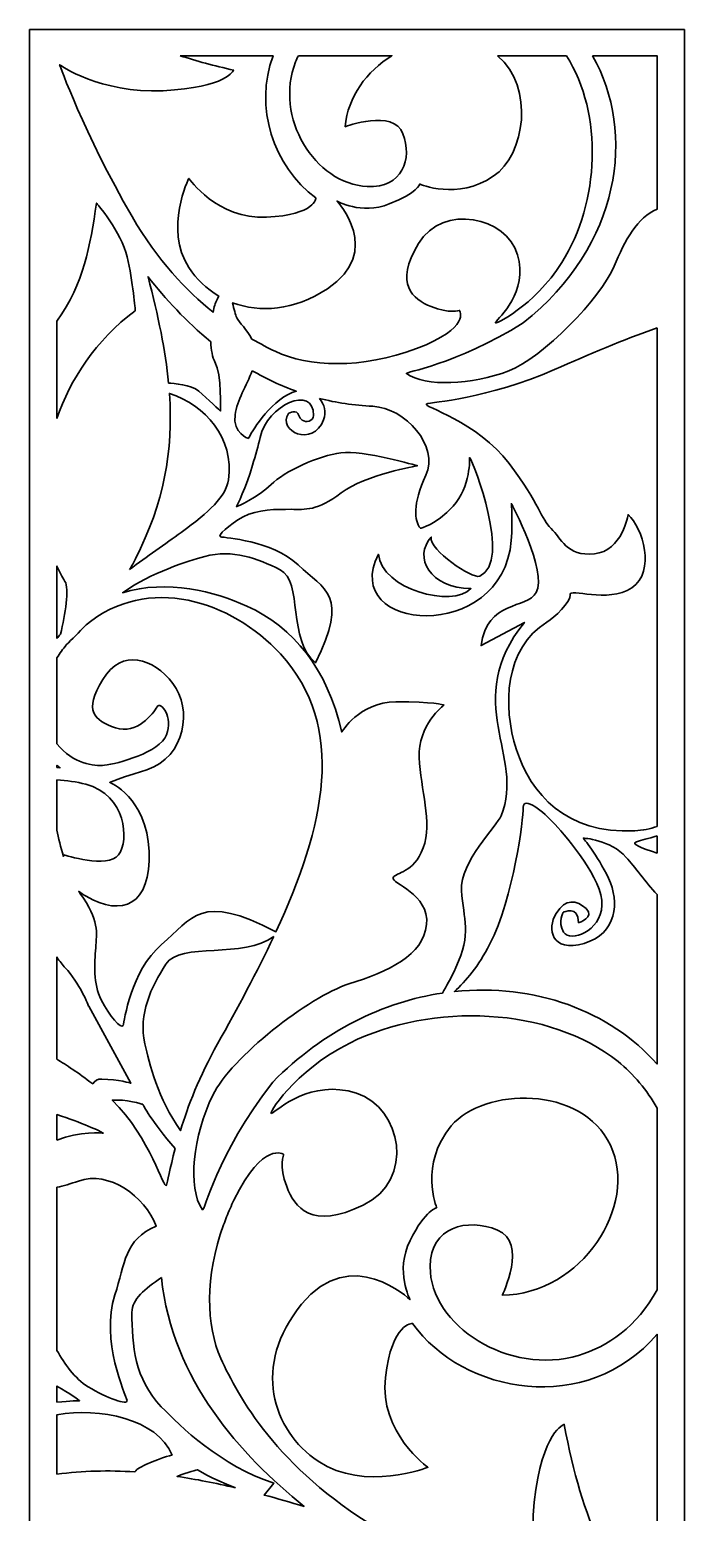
# Model space of a CAD drawing. Header units: centimetres. Extents: x 19.7 to 23.2, y -9 to 3.5.
# Drawn here: x 19.65 to 23.21, y -4.6 to 3.46 of the extents above; entities that cross this region are included whole.
import ezdxf

# ---------------------------------------------------------------- set-up
doc = ezdxf.new("R2010")
doc.units = ezdxf.units.CM
doc.header["$MEASUREMENT"] = 0
doc.layers.add('layer 1', color=7, linetype='Continuous')

msp = doc.modelspace()

# ---------------------------------------------------------------- linework, layer by layer
at = {"layer": 'layer 1', "color": 250, "lineweight": 30}
for points, knots in [([(19.65169, 3.4555), (19.65169, 3.4555), (23.21046, 3.4555), (23.21046, 3.4555), (23.21046, 3.4555), (23.21046, 3.4555), (23.21046, -9.00021), (23.21046, -9.00021), (23.21046, -9.00021), (23.21046, -9.00021), (19.65169, -9.00021), (19.65169, -9.00021), (19.65169, -9.00021), (19.65169, -9.00021), (19.65169, 3.4555), (19.65169, 3.4555)], [0, 0, 0, 0, 0.2, 0.2, 0.2, 0.2, 0.4, 0.4, 0.4, 0.4, 0.6, 0.6, 0.6, 0.6, 1, 1, 1, 1]), ([(20.46974, 3.31396), (20.46974, 3.31396), (20.97538, 3.31396), (20.97538, 3.31396), (20.97538, 3.31396), (20.87048, 3.03695), (20.9752, 2.71122), (21.2074, 2.54117), (21.2074, 2.54117), (21.2074, 2.54117), (21.2074, 2.44931), (20.93922, 2.43614), (20.93922, 2.43614), (20.67104, 2.42298), (20.51697, 2.64727), (20.51697, 2.64727), (20.51697, 2.64727), (20.51697, 2.64727), (20.38003, 2.37484), (20.51697, 2.16294), (20.51697, 2.16294), (20.55768, 2.09996), (20.61349, 2.04632), (20.67995, 2.00735), (20.67995, 2.00735), (20.67679, 2.00133), (20.67355, 1.99496), (20.67021, 1.98824), (20.67021, 1.98824), (20.66149, 1.97069), (20.65415, 1.94663), (20.64852, 1.91915), (20.64852, 1.91915), (20.50465, 2.03517), (20.34759, 2.20077), (20.20895, 2.43951), (20.20895, 2.43951), (19.94337, 2.89682), (19.81461, 3.26486), (19.81461, 3.26486), (19.81461, 3.26486), (19.81461, 3.26486), (20.0319, 3.10751), (20.37795, 3.12388), (20.37795, 3.12388), (20.72401, 3.14024), (20.76088, 3.23524), (20.76088, 3.23524), (20.76088, 3.23524), (20.65406, 3.25923), (20.55792, 3.28537), (20.46974, 3.31396)], [0, 0, 0, 0, 0.0714286, 0.0714286, 0.0714286, 0.0714286, 0.1428571, 0.1428571, 0.1428571, 0.1428571, 0.2142857, 0.2142857, 0.2142857, 0.2142857, 0.2857143, 0.2857143, 0.2857143, 0.2857143, 0.3571429, 0.3571429, 0.3571429, 0.3571429, 0.4285714, 0.4285714, 0.4285714, 0.4285714, 0.5, 0.5, 0.5, 0.5, 0.5714286, 0.5714286, 0.5714286, 0.5714286, 0.6428571, 0.6428571, 0.6428571, 0.6428571, 0.7142857, 0.7142857, 0.7142857, 0.7142857, 0.7857143, 0.7857143, 0.7857143, 0.7857143, 0.8571429, 0.8571429, 0.8571429, 0.8571429, 1, 1, 1, 1]), ([(22.19539, 3.31396), (22.19539, 3.31396), (22.56938, 3.31396), (22.56938, 3.31396), (22.56938, 3.31396), (22.77139, 2.99564), (22.75003, 2.51808), (22.54419, 2.18956), (22.54419, 2.18956), (22.39663, 1.95408), (22.16669, 1.84101), (22.18386, 1.86542), (22.18386, 1.86542), (22.20101, 1.88982), (22.3623, 2.02831), (22.30396, 2.23211), (22.30396, 2.23211), (22.24562, 2.4359), (21.89902, 2.51445), (21.76519, 2.29247), (21.76519, 2.29247), (21.63135, 2.07048), (21.73429, 1.99091), (21.83382, 1.95064), (21.83382, 1.95064), (21.93334, 1.91038), (21.98825, 1.92922), (21.98825, 1.92922), (21.98825, 1.92922), (21.98825, 1.92922), (22.05345, 1.83513), (21.75488, 1.72238), (21.75488, 1.72238), (21.45633, 1.60962), (21.16464, 1.62164), (20.98618, 1.70733), (20.98618, 1.70733), (20.94991, 1.72475), (20.90723, 1.74646), (20.86002, 1.77382), (20.86002, 1.77382), (20.83334, 1.82488), (20.79029, 1.86434), (20.77771, 1.88952), (20.77771, 1.88952), (20.77017, 1.90465), (20.76221, 1.93689), (20.75521, 1.9714), (20.75521, 1.9714), (20.90266, 1.91565), (21.08641, 1.92665), (21.27017, 2.04757), (21.27017, 2.04757), (21.5783, 2.25032), (21.32152, 2.52395), (21.32152, 2.52395), (21.32152, 2.52395), (21.32152, 2.52395), (21.45276, 2.44839), (21.60683, 2.50801), (21.60683, 2.50801), (21.76089, 2.56764), (21.7723, 2.61643), (21.7723, 2.61643), (21.7723, 2.61643), (21.7723, 2.61643), (21.97773, 2.52614), (22.17173, 2.65843), (22.17173, 2.65843), (22.3466, 2.77769), (22.39624, 3.14021), (22.19539, 3.31396)], [0, 0, 0, 0, 0.0526316, 0.0526316, 0.0526316, 0.0526316, 0.1052632, 0.1052632, 0.1052632, 0.1052632, 0.1578947, 0.1578947, 0.1578947, 0.1578947, 0.2105263, 0.2105263, 0.2105263, 0.2105263, 0.2631579, 0.2631579, 0.2631579, 0.2631579, 0.3157895, 0.3157895, 0.3157895, 0.3157895, 0.3684211, 0.3684211, 0.3684211, 0.3684211, 0.4210526, 0.4210526, 0.4210526, 0.4210526, 0.4736842, 0.4736842, 0.4736842, 0.4736842, 0.5263158, 0.5263158, 0.5263158, 0.5263158, 0.5789474, 0.5789474, 0.5789474, 0.5789474, 0.6315789, 0.6315789, 0.6315789, 0.6315789, 0.6842105, 0.6842105, 0.6842105, 0.6842105, 0.7368421, 0.7368421, 0.7368421, 0.7368421, 0.7894737, 0.7894737, 0.7894737, 0.7894737, 0.8421053, 0.8421053, 0.8421053, 0.8421053, 0.8947368, 0.8947368, 0.8947368, 0.8947368, 1, 1, 1, 1]), ([(21.11247, 3.31396), (21.11247, 3.31396), (21.62057, 3.31396), (21.62057, 3.31396), (21.62057, 3.31396), (21.48452, 3.2292), (21.38057, 3.09202), (21.36717, 2.9279), (21.36717, 2.9279), (21.36717, 2.9279), (21.62965, 3.02731), (21.68101, 2.88992), (21.68101, 2.88992), (21.73236, 2.75253), (21.6792, 2.59387), (21.487, 2.60314), (21.487, 2.60314), (21.19976, 2.61698), (20.9795, 2.98183), (21.09764, 3.28011), (21.09764, 3.28011), (21.10211, 3.29139), (21.10705, 3.30268), (21.11247, 3.31396)], [0, 0, 0, 0, 0.1428571, 0.1428571, 0.1428571, 0.1428571, 0.2857143, 0.2857143, 0.2857143, 0.2857143, 0.4285714, 0.4285714, 0.4285714, 0.4285714, 0.5714286, 0.5714286, 0.5714286, 0.5714286, 0.7142857, 0.7142857, 0.7142857, 0.7142857, 1, 1, 1, 1]), ([(22.71133, 3.31396), (22.71133, 3.31396), (23.06218, 3.31396), (23.06218, 3.31396), (23.06218, 3.31396), (23.06218, 3.31396), (23.06218, 2.47953), (23.06218, 2.47953), (23.06218, 2.47953), (22.95652, 2.43601), (22.88635, 2.3103), (22.82883, 2.16955), (22.82883, 2.16955), (22.75873, 1.99806), (22.44004, 1.67036), (22.25622, 1.60104), (22.25622, 1.60104), (22.05489, 1.52511), (21.80278, 1.5128), (21.6999, 1.58614), (21.6999, 1.58614), (21.68666, 1.59558), (21.96272, 1.6298), (22.33507, 1.86127), (22.33507, 1.86127), (22.86731, 2.28695), (22.9483, 2.89417), (22.71133, 3.31396)], [0, 0, 0, 0, 0.125, 0.125, 0.125, 0.125, 0.25, 0.25, 0.25, 0.25, 0.375, 0.375, 0.375, 0.375, 0.5, 0.5, 0.5, 0.5, 0.625, 0.625, 0.625, 0.625, 0.75, 0.75, 0.75, 0.75, 1, 1, 1, 1]), ([(19.79997, 1.34217), (19.79997, 1.34217), (19.79997, 1.87119), (19.79997, 1.87119), (19.79997, 1.87119), (19.95041, 2.08026), (19.97796, 2.27753), (20.01541, 2.51249), (20.01541, 2.51249), (20.01541, 2.51249), (20.15089, 2.35555), (20.18183, 2.221), (20.18183, 2.221), (20.21279, 2.08644), (20.22604, 1.92804), (20.22604, 1.92804), (20.22604, 1.92804), (20.0079, 1.76526), (19.873, 1.55562), (19.79997, 1.34217)], [0, 0, 0, 0, 0.1666667, 0.1666667, 0.1666667, 0.1666667, 0.3333333, 0.3333333, 0.3333333, 0.3333333, 0.5, 0.5, 0.5, 0.5, 0.6666667, 0.6666667, 0.6666667, 0.6666667, 1, 1, 1, 1]), ([(20.40684, 1.5349), (20.43319, 1.53345), (20.52923, 1.52585), (20.571, 1.49069), (20.571, 1.49069), (20.61964, 1.44973), (20.68891, 1.38218), (20.68891, 1.38218), (20.68891, 1.38218), (20.68891, 1.38218), (20.69678, 1.58054), (20.65886, 1.64934), (20.65886, 1.64934), (20.64545, 1.67369), (20.63827, 1.71385), (20.63625, 1.7589), (20.63625, 1.7589), (20.50236, 1.86896), (20.38956, 1.99293), (20.29517, 2.11252), (20.29517, 2.11252), (20.35124, 1.89903), (20.38993, 1.71035), (20.40684, 1.5349)], [0, 0, 0, 0, 0.1428571, 0.1428571, 0.1428571, 0.1428571, 0.2857143, 0.2857143, 0.2857143, 0.2857143, 0.4285714, 0.4285714, 0.4285714, 0.4285714, 0.5714286, 0.5714286, 0.5714286, 0.5714286, 0.7142857, 0.7142857, 0.7142857, 0.7142857, 1, 1, 1, 1]), ([(23.06218, 1.8355), (23.06218, 1.8355), (23.06218, -0.87503), (23.06218, -0.87503), (23.06218, -0.87503), (23.02449, -0.88817), (22.98416, -0.89669), (22.94119, -0.89876), (22.94119, -0.89876), (22.56695, -0.91681), (22.37579, -0.69824), (22.29779, -0.45784), (22.29779, -0.45784), (22.22061, -0.22004), (22.23422, 0.09383), (22.4632, 0.23517), (22.4632, 0.23517), (22.50329, 0.25992), (22.59505, 0.34593), (22.58932, 0.38434), (22.58932, 0.38434), (22.58358, 0.42275), (22.79284, 0.33485), (22.92469, 0.42255), (22.92469, 0.42255), (23.05655, 0.51024), (22.98489, 0.74811), (22.90463, 0.82022), (22.90463, 0.82022), (22.90463, 0.82022), (22.8731, 0.62142), (22.72117, 0.60628), (22.72117, 0.60628), (22.56926, 0.59114), (22.54059, 0.69301), (22.48613, 0.74433), (22.48613, 0.74433), (22.43166, 0.79565), (22.42802, 0.87097), (22.25789, 1.0976), (22.25789, 1.0976), (22.08776, 1.32422), (21.78072, 1.40973), (21.80859, 1.42081), (21.80859, 1.42081), (21.83644, 1.4319), (22.1373, 1.44641), (22.50502, 1.6082), (22.50502, 1.6082), (22.69125, 1.69013), (22.87873, 1.76988), (23.06218, 1.8355)], [0, 0, 0, 0, 0.0714286, 0.0714286, 0.0714286, 0.0714286, 0.1428571, 0.1428571, 0.1428571, 0.1428571, 0.2142857, 0.2142857, 0.2142857, 0.2142857, 0.2857143, 0.2857143, 0.2857143, 0.2857143, 0.3571429, 0.3571429, 0.3571429, 0.3571429, 0.4285714, 0.4285714, 0.4285714, 0.4285714, 0.5, 0.5, 0.5, 0.5, 0.5714286, 0.5714286, 0.5714286, 0.5714286, 0.6428571, 0.6428571, 0.6428571, 0.6428571, 0.7142857, 0.7142857, 0.7142857, 0.7142857, 0.7857143, 0.7857143, 0.7857143, 0.7857143, 0.8571429, 0.8571429, 0.8571429, 0.8571429, 1, 1, 1, 1]), ([(20.86136, 1.6018), (20.83115, 1.52086), (20.77939, 1.44136), (20.76842, 1.36166), (20.76842, 1.36166), (20.75451, 1.2606), (20.8406, 1.23363), (20.8406, 1.23363), (20.8406, 1.23363), (20.8406, 1.23363), (20.92933, 1.40625), (21.05654, 1.47326), (21.05654, 1.47326), (21.07179, 1.4813), (21.08666, 1.48673), (21.10097, 1.48992), (21.10097, 1.48992), (21.01578, 1.52057), (20.936, 1.5585), (20.86136, 1.6018)], [0, 0, 0, 0, 0.1666667, 0.1666667, 0.1666667, 0.1666667, 0.3333333, 0.3333333, 0.3333333, 0.3333333, 0.5, 0.5, 0.5, 0.5, 0.6666667, 0.6666667, 0.6666667, 0.6666667, 1, 1, 1, 1]), ([(21.22659, 1.45131), (21.25424, 1.41985), (21.26505, 1.3756), (21.24979, 1.33559), (21.24979, 1.33559), (21.19105, 1.18164), (20.99539, 1.27439), (21.05919, 1.36948), (21.05919, 1.36948), (21.05919, 1.36948), (21.10476, 1.39698), (21.11565, 1.35872), (21.11565, 1.35872), (21.11907, 1.34676), (21.12559, 1.33858), (21.13297, 1.33303), (21.13297, 1.33303), (21.15262, 1.31821), (21.1945, 1.32656), (21.19492, 1.35852), (21.19492, 1.35852), (21.19715, 1.52772), (20.94162, 1.41612), (20.90401, 1.23863), (20.90401, 1.23863), (20.89494, 1.19583), (20.87896, 1.1439), (20.86325, 1.08797), (20.86325, 1.08797), (20.83078, 0.97246), (20.77626, 0.86268), (20.77626, 0.86268), (20.77626, 0.86268), (20.77626, 0.86268), (20.89362, 0.91239), (20.96362, 0.98298), (20.96362, 0.98298), (21.03364, 1.05358), (21.22549, 1.14116), (21.3437, 1.15623), (21.3437, 1.15623), (21.46191, 1.1713), (21.75939, 1.08523), (21.75939, 1.08523), (21.75939, 1.08523), (21.75939, 1.08523), (21.478, 1.03816), (21.34547, 0.938), (21.34547, 0.938), (21.21296, 0.83783), (21.14998, 0.84851), (21.07311, 0.84846), (21.07311, 0.84846), (20.99622, 0.84842), (20.89065, 0.85012), (20.81271, 0.80739), (20.81271, 0.80739), (20.73477, 0.76463), (20.66861, 0.7045), (20.69003, 0.69893), (20.69003, 0.69893), (20.71144, 0.69335), (20.96695, 0.68126), (21.11089, 0.54636), (21.11089, 0.54636), (21.25485, 0.41145), (21.38938, 0.38413), (21.20572, 0.01476), (21.20572, 0.01476), (21.05391, 0.1329), (21.13738, 0.45926), (21.01325, 0.52021), (21.01325, 0.52021), (20.88902, 0.5812), (20.75665, 0.63285), (20.60333, 0.59256), (20.60333, 0.59256), (20.5113, 0.56837), (20.31273, 0.50485), (20.15657, 0.3952), (20.15657, 0.3952), (20.40111, 0.46923), (20.65912, 0.40174), (20.8315, 0.3228), (20.8315, 0.3228), (21.08857, 0.20507), (21.26761, -0.01517), (21.3483, -0.36229), (21.3483, -0.36229), (21.3483, -0.36229), (21.44054, -0.20049), (21.64282, -0.19782), (21.64282, -0.19782), (21.84511, -0.19515), (21.90328, -0.21577), (21.90328, -0.21577), (21.90328, -0.21577), (21.90328, -0.21577), (21.76059, -0.32607), (21.76899, -0.50041), (21.76899, -0.50041), (21.77739, -0.67475), (21.84146, -0.85218), (21.7908, -0.99195), (21.7908, -0.99195), (21.74013, -1.1317), (21.64111, -1.12273), (21.62781, -1.15329), (21.62781, -1.15329), (21.61451, -1.18385), (21.82604, -1.24134), (21.80918, -1.40811), (21.80918, -1.40811), (21.79234, -1.57486), (21.60256, -1.66435), (21.38658, -1.73127), (21.38658, -1.73127), (21.17059, -1.79819), (20.74522, -2.13338), (20.64727, -2.33491), (20.64727, -2.33491), (20.53998, -2.55564), (20.50757, -2.83769), (20.59085, -2.95816), (20.59085, -2.95816), (20.60157, -2.97365), (20.66261, -2.66622), (20.97315, -2.26424), (20.97315, -2.26424), (21.25115, -1.98253), (21.57652, -1.82847), (21.895, -1.78055), (21.895, -1.78055), (21.91582, -1.74679), (21.94076, -1.70141), (21.96894, -1.64095), (21.96894, -1.64095), (22.05543, -1.45543), (22.00964, -1.38133), (21.99947, -1.22383), (21.99947, -1.22383), (21.98929, -1.06633), (22.1927, -0.87185), (22.21528, -0.81663), (22.21528, -0.81663), (22.34671, -0.49505), (21.99603, -0.19582), (22.3407, 0.23393), (22.3407, 0.23393), (22.3407, 0.23393), (22.10516, 0.10772), (22.10516, 0.10772), (22.10516, 0.10772), (22.13735, 0.35595), (22.35473, 0.30477), (22.40578, 0.39683), (22.40578, 0.39683), (22.46834, 0.50962), (22.26964, 0.88005), (22.26964, 0.88005), (22.26964, 0.88005), (22.26964, 0.88005), (22.27864, 0.79171), (22.26964, 0.67916), (22.26964, 0.67916), (22.22446, 0.11347), (21.3301, 0.17893), (21.54792, 0.60439), (21.54792, 0.60439), (21.56562, 0.41214), (21.94923, 0.31239), (22.05055, 0.41731), (22.05055, 0.41731), (21.82874, 0.41969), (21.73471, 0.58998), (21.83482, 0.6973), (21.83482, 0.6973), (21.82109, 0.62857), (22.05824, 0.46766), (22.09806, 0.48534), (22.09806, 0.48534), (22.27457, 0.56372), (22.06415, 1.10139), (22.04315, 1.12943), (22.04315, 1.12943), (22.04315, 1.12943), (22.05001, 0.97045), (21.95392, 0.86593), (21.95392, 0.86593), (21.85784, 0.76141), (21.77548, 0.74572), (21.77548, 0.74572), (21.77548, 0.74572), (21.74116, 0.78731), (21.73309, 0.87563), (21.80527, 1.03359), (21.80527, 1.03359), (21.87746, 1.19155), (21.69488, 1.40039), (21.51656, 1.40836), (21.51656, 1.40836), (21.41407, 1.41294), (21.31753, 1.42796), (21.22659, 1.45131)], [0, 0, 0, 0, 0.0192308, 0.0192308, 0.0192308, 0.0192308, 0.0384615, 0.0384615, 0.0384615, 0.0384615, 0.0576923, 0.0576923, 0.0576923, 0.0576923, 0.0769231, 0.0769231, 0.0769231, 0.0769231, 0.0961538, 0.0961538, 0.0961538, 0.0961538, 0.1153846, 0.1153846, 0.1153846, 0.1153846, 0.1346154, 0.1346154, 0.1346154, 0.1346154, 0.1538462, 0.1538462, 0.1538462, 0.1538462, 0.1730769, 0.1730769, 0.1730769, 0.1730769, 0.1923077, 0.1923077, 0.1923077, 0.1923077, 0.2115385, 0.2115385, 0.2115385, 0.2115385, 0.2307692, 0.2307692, 0.2307692, 0.2307692, 0.25, 0.25, 0.25, 0.25, 0.2692308, 0.2692308, 0.2692308, 0.2692308, 0.2884615, 0.2884615, 0.2884615, 0.2884615, 0.3076923, 0.3076923, 0.3076923, 0.3076923, 0.3269231, 0.3269231, 0.3269231, 0.3269231, 0.3461538, 0.3461538, 0.3461538, 0.3461538, 0.3653846, 0.3653846, 0.3653846, 0.3653846, 0.3846154, 0.3846154, 0.3846154, 0.3846154, 0.4038462, 0.4038462, 0.4038462, 0.4038462, 0.4230769, 0.4230769, 0.4230769, 0.4230769, 0.4423077, 0.4423077, 0.4423077, 0.4423077, 0.4615385, 0.4615385, 0.4615385, 0.4615385, 0.4807692, 0.4807692, 0.4807692, 0.4807692, 0.5, 0.5, 0.5, 0.5, 0.5192308, 0.5192308, 0.5192308, 0.5192308, 0.5384615, 0.5384615, 0.5384615, 0.5384615, 0.5576923, 0.5576923, 0.5576923, 0.5576923, 0.5769231, 0.5769231, 0.5769231, 0.5769231, 0.5961538, 0.5961538, 0.5961538, 0.5961538, 0.6153846, 0.6153846, 0.6153846, 0.6153846, 0.6346154, 0.6346154, 0.6346154, 0.6346154, 0.6538462, 0.6538462, 0.6538462, 0.6538462, 0.6730769, 0.6730769, 0.6730769, 0.6730769, 0.6923077, 0.6923077, 0.6923077, 0.6923077, 0.7115385, 0.7115385, 0.7115385, 0.7115385, 0.7307692, 0.7307692, 0.7307692, 0.7307692, 0.75, 0.75, 0.75, 0.75, 0.7692308, 0.7692308, 0.7692308, 0.7692308, 0.7884615, 0.7884615, 0.7884615, 0.7884615, 0.8076923, 0.8076923, 0.8076923, 0.8076923, 0.8269231, 0.8269231, 0.8269231, 0.8269231, 0.8461538, 0.8461538, 0.8461538, 0.8461538, 0.8653846, 0.8653846, 0.8653846, 0.8653846, 0.8846154, 0.8846154, 0.8846154, 0.8846154, 0.9038462, 0.9038462, 0.9038462, 0.9038462, 0.9230769, 0.9230769, 0.9230769, 0.9230769, 0.9423077, 0.9423077, 0.9423077, 0.9423077, 0.9615385, 0.9615385, 0.9615385, 0.9615385, 1, 1, 1, 1]), ([(20.19512, 0.52154), (20.28824, 0.59174), (20.38997, 0.66044), (20.47615, 0.72312), (20.47615, 0.72312), (20.62753, 0.83321), (20.71966, 0.91928), (20.7325, 1.00939), (20.7325, 1.00939), (20.76466, 1.23535), (20.60669, 1.41598), (20.41158, 1.47834), (20.41158, 1.47834), (20.43384, 1.16203), (20.38141, 0.88589), (20.22696, 0.57896), (20.22696, 0.57896), (20.21739, 0.55996), (20.2067, 0.54078), (20.19512, 0.52154)], [0, 0, 0, 0, 0.1666667, 0.1666667, 0.1666667, 0.1666667, 0.3333333, 0.3333333, 0.3333333, 0.3333333, 0.5, 0.5, 0.5, 0.5, 0.6666667, 0.6666667, 0.6666667, 0.6666667, 1, 1, 1, 1]), ([(19.79997, 0.14669), (19.79997, 0.14669), (19.79997, 0.53989), (19.79997, 0.53989), (19.79997, 0.53989), (19.81293, 0.50936), (19.82739, 0.48148), (19.84323, 0.45685), (19.84323, 0.45685), (19.86877, 0.4171), (19.84646, 0.27777), (19.81902, 0.1698), (19.81902, 0.1698), (19.81261, 0.16228), (19.80626, 0.15459), (19.79997, 0.14669)], [0, 0, 0, 0, 0.2, 0.2, 0.2, 0.2, 0.4, 0.4, 0.4, 0.4, 0.6, 0.6, 0.6, 0.6, 1, 1, 1, 1]), ([(19.79997, -0.42562), (19.79997, -0.42562), (19.79997, 0.04064), (19.79997, 0.04064), (19.79997, 0.04064), (19.81572, 0.06566), (19.83285, 0.08949), (19.85061, 0.11153), (19.85061, 0.11153), (19.88092, 0.14079), (19.91822, 0.17797), (19.95805, 0.22037), (19.95805, 0.22037), (20.29417, 0.49791), (20.74854, 0.35268), (21.0146, 0.06245), (21.0146, 0.06245), (21.37839, -0.3344), (21.25549, -0.87675), (20.9906, -1.44768), (20.9906, -1.44768), (20.57901, -1.23218), (20.53644, -1.3732), (20.36882, -1.51661), (20.36882, -1.51661), (20.19979, -1.66123), (20.16723, -1.93422), (20.15913, -1.95676), (20.15913, -1.95676), (20.15103, -1.97932), (20.08504, -1.9041), (20.04035, -1.81749), (20.04035, -1.81749), (19.99566, -1.73088), (20.00524, -1.61784), (20.01071, -1.53543), (20.01071, -1.53543), (20.01618, -1.45302), (20.03325, -1.38629), (19.92493, -1.23706), (19.92493, -1.23706), (19.92282, -1.23416), (19.92074, -1.23117), (19.91869, -1.22815), (19.91869, -1.22815), (19.93071, -1.23689), (19.94419, -1.24572), (19.95929, -1.25456), (19.95929, -1.25456), (20.15439, -1.36876), (20.31276, -1.30291), (20.30081, -1.00936), (20.30081, -1.00936), (20.28886, -0.71582), (20.08679, -0.63568), (20.08679, -0.63568), (20.08679, -0.63568), (20.08679, -0.63568), (20.07759, -0.63517), (20.28845, -0.56648), (20.28845, -0.56648), (20.4993, -0.49779), (20.53746, -0.23575), (20.43014, -0.0977), (20.43014, -0.0977), (20.32282, 0.04033), (20.1544, 0.09564), (20.04865, -0.07652), (20.04865, -0.07652), (19.9429, -0.24867), (20.00101, -0.29783), (20.11813, -0.3388), (20.11813, -0.3388), (20.23526, -0.37976), (20.32365, -0.25833), (20.34442, -0.22502), (20.34442, -0.22502), (20.36519, -0.19172), (20.43277, -0.28161), (20.39539, -0.37717), (20.39539, -0.37717), (20.35801, -0.47272), (20.13069, -0.53475), (20.05789, -0.54219), (20.05789, -0.54219), (20.0025, -0.54785), (19.88773, -0.53688), (19.79997, -0.42562)], [0, 0, 0, 0, 0.0434783, 0.0434783, 0.0434783, 0.0434783, 0.0869565, 0.0869565, 0.0869565, 0.0869565, 0.1304348, 0.1304348, 0.1304348, 0.1304348, 0.173913, 0.173913, 0.173913, 0.173913, 0.2173913, 0.2173913, 0.2173913, 0.2173913, 0.2608696, 0.2608696, 0.2608696, 0.2608696, 0.3043478, 0.3043478, 0.3043478, 0.3043478, 0.3478261, 0.3478261, 0.3478261, 0.3478261, 0.3913043, 0.3913043, 0.3913043, 0.3913043, 0.4347826, 0.4347826, 0.4347826, 0.4347826, 0.4782609, 0.4782609, 0.4782609, 0.4782609, 0.5217391, 0.5217391, 0.5217391, 0.5217391, 0.5652174, 0.5652174, 0.5652174, 0.5652174, 0.6086957, 0.6086957, 0.6086957, 0.6086957, 0.6521739, 0.6521739, 0.6521739, 0.6521739, 0.6956522, 0.6956522, 0.6956522, 0.6956522, 0.7391304, 0.7391304, 0.7391304, 0.7391304, 0.7826087, 0.7826087, 0.7826087, 0.7826087, 0.826087, 0.826087, 0.826087, 0.826087, 0.8695652, 0.8695652, 0.8695652, 0.8695652, 0.9130435, 0.9130435, 0.9130435, 0.9130435, 1, 1, 1, 1]), ([(19.79997, -0.55481), (19.79997, -0.55481), (19.79997, -0.54297), (19.79997, -0.54297), (19.79997, -0.54297), (19.80564, -0.54734), (19.81144, -0.55162), (19.81745, -0.55579), (19.81745, -0.55579), (19.81745, -0.55579), (19.79997, -0.55481), (19.79997, -0.55481)], [0, 0, 0, 0, 0.25, 0.25, 0.25, 0.25, 0.5, 0.5, 0.5, 0.5, 1, 1, 1, 1]), ([(19.79997, -0.89578), (19.79997, -0.89578), (19.79997, -0.62252), (19.79997, -0.62252), (19.79997, -0.62252), (19.85382, -0.62529), (19.90701, -0.63245), (19.9569, -0.64569), (19.9569, -0.64569), (20.17588, -0.7038), (20.19407, -0.95175), (20.1349, -1.02886), (20.1349, -1.02886), (20.07572, -1.10597), (19.83954, -1.02968), (19.83954, -1.02968), (19.83954, -1.02968), (19.83954, -1.02968), (19.83752, -1.03264), (19.835, -1.03809), (19.835, -1.03809), (19.8198, -0.98768), (19.80833, -0.93785), (19.79997, -0.89578)], [0, 0, 0, 0, 0.1428571, 0.1428571, 0.1428571, 0.1428571, 0.2857143, 0.2857143, 0.2857143, 0.2857143, 0.4285714, 0.4285714, 0.4285714, 0.4285714, 0.5714286, 0.5714286, 0.5714286, 0.5714286, 0.7142857, 0.7142857, 0.7142857, 0.7142857, 1, 1, 1, 1]), ([(23.06218, -1.24575), (23.06218, -1.24575), (23.06218, -2.16685), (23.06218, -2.16685), (23.06218, -2.16685), (22.8069, -1.8763), (22.3939, -1.72666), (21.96096, -1.77214), (21.96096, -1.77214), (22.02174, -1.71594), (22.093, -1.63301), (22.15208, -1.51673), (22.15208, -1.51673), (22.28434, -1.25641), (22.33521, -0.83415), (22.33521, -0.77088), (22.33521, -0.77088), (22.33521, -0.7076), (22.44204, -0.79241), (22.50816, -0.86511), (22.50816, -0.86511), (22.5743, -0.93781), (22.7676, -1.16092), (22.76252, -1.30365), (22.76252, -1.30365), (22.75744, -1.44638), (22.58956, -1.5072), (22.55396, -1.44916), (22.55396, -1.44916), (22.51834, -1.39112), (22.55396, -1.34121), (22.55396, -1.34121), (22.55396, -1.34121), (22.55396, -1.34121), (22.63534, -1.30213), (22.63534, -1.39891), (22.63534, -1.39891), (22.63534, -1.39891), (22.72691, -1.36844), (22.67603, -1.32168), (22.67603, -1.32168), (22.62517, -1.27491), (22.56412, -1.26421), (22.51326, -1.34773), (22.51326, -1.34773), (22.46238, -1.43125), (22.48782, -1.56258), (22.66587, -1.51035), (22.66587, -1.51035), (22.84391, -1.45813), (22.85917, -1.28679), (22.79813, -1.15697), (22.79813, -1.15697), (22.73708, -1.02715), (22.66078, -0.9384), (22.66078, -0.9384), (22.66078, -0.9384), (22.66078, -0.9384), (22.8083, -0.94596), (22.89478, -1.04333), (22.89478, -1.04333), (22.93895, -1.09306), (22.99904, -1.17664), (23.06218, -1.24575)], [0, 0, 0, 0, 0.0588235, 0.0588235, 0.0588235, 0.0588235, 0.1176471, 0.1176471, 0.1176471, 0.1176471, 0.1764706, 0.1764706, 0.1764706, 0.1764706, 0.2352941, 0.2352941, 0.2352941, 0.2352941, 0.2941176, 0.2941176, 0.2941176, 0.2941176, 0.3529412, 0.3529412, 0.3529412, 0.3529412, 0.4117647, 0.4117647, 0.4117647, 0.4117647, 0.4705882, 0.4705882, 0.4705882, 0.4705882, 0.5294118, 0.5294118, 0.5294118, 0.5294118, 0.5882353, 0.5882353, 0.5882353, 0.5882353, 0.6470588, 0.6470588, 0.6470588, 0.6470588, 0.7058824, 0.7058824, 0.7058824, 0.7058824, 0.7647059, 0.7647059, 0.7647059, 0.7647059, 0.8235294, 0.8235294, 0.8235294, 0.8235294, 0.8823529, 0.8823529, 0.8823529, 0.8823529, 1, 1, 1, 1]), ([(23.06218, -0.92657), (23.06218, -0.92657), (23.06218, -1.01958), (23.06218, -1.01958), (23.06218, -1.01958), (22.97604, -0.99027), (22.91624, -0.97163), (22.95075, -0.9585), (22.95075, -0.9585), (22.97576, -0.94898), (23.01339, -0.94242), (23.06218, -0.92657)], [0, 0, 0, 0, 0.25, 0.25, 0.25, 0.25, 0.5, 0.5, 0.5, 0.5, 1, 1, 1, 1]), ([(20.97896, -1.47267), (20.8882, -1.66563), (20.78183, -1.86164), (20.67309, -2.05622), (20.67309, -2.05622), (20.57434, -2.23293), (20.51161, -2.39706), (20.47098, -2.52805), (20.47098, -2.52805), (20.35129, -2.35808), (20.30037, -2.15988), (20.27804, -2.05734), (20.27804, -2.05734), (20.24163, -1.8901), (20.31191, -1.75193), (20.39257, -1.62315), (20.39257, -1.62315), (20.46949, -1.50035), (20.81707, -1.5975), (20.97896, -1.47267)], [0, 0, 0, 0, 0.1666667, 0.1666667, 0.1666667, 0.1666667, 0.3333333, 0.3333333, 0.3333333, 0.3333333, 0.5, 0.5, 0.5, 0.5, 0.6666667, 0.6666667, 0.6666667, 0.6666667, 1, 1, 1, 1]), ([(19.79997, -2.14058), (19.79997, -2.14058), (19.79997, -1.58531), (19.79997, -1.58531), (19.79997, -1.58531), (19.81484, -1.60829), (19.82992, -1.62804), (19.8446, -1.64312), (19.8446, -1.64312), (19.92263, -1.72323), (19.97267, -1.85259), (19.97267, -1.85259), (19.97267, -1.85259), (19.97267, -1.85259), (20.20254, -2.2703), (20.20254, -2.2703), (20.20254, -2.2703), (20.20254, -2.2703), (20.13609, -2.25099), (20.04346, -2.24783), (20.04346, -2.24783), (20.02198, -2.24709), (20.00618, -2.25738), (19.99459, -2.27363), (19.99459, -2.27363), (19.91415, -2.21313), (19.85081, -2.17148), (19.79997, -2.14058)], [0, 0, 0, 0, 0.125, 0.125, 0.125, 0.125, 0.25, 0.25, 0.25, 0.25, 0.375, 0.375, 0.375, 0.375, 0.5, 0.5, 0.5, 0.5, 0.625, 0.625, 0.625, 0.625, 0.75, 0.75, 0.75, 0.75, 1, 1, 1, 1]), ([(23.06218, -2.4069), (23.06218, -2.4069), (23.06218, -3.39298), (23.06218, -3.39298), (23.06218, -3.39298), (22.95362, -3.59398), (22.79169, -3.70329), (22.63586, -3.74985), (22.63586, -3.74985), (22.26043, -3.86202), (21.82616, -3.5899), (21.82877, -3.26663), (21.82877, -3.26663), (21.83051, -3.05032), (22.02953, -3.00153), (22.19522, -3.06856), (22.19522, -3.06856), (22.36092, -3.13558), (22.22053, -3.42331), (22.22053, -3.42331), (22.22053, -3.42331), (22.65296, -3.41521), (22.96309, -2.93775), (22.80872, -2.60793), (22.80872, -2.60793), (22.65436, -2.27813), (22.11992, -2.29341), (21.94371, -2.50207), (21.94371, -2.50207), (21.76751, -2.71071), (21.86466, -2.9474), (21.86466, -2.9474), (21.86466, -2.9474), (21.86466, -2.9474), (21.80378, -2.95686), (21.71982, -3.12567), (21.71982, -3.12567), (21.63585, -3.29446), (21.71992, -3.4469), (21.71992, -3.4469), (21.71992, -3.4469), (21.71992, -3.4469), (21.40051, -3.14005), (21.12972, -3.47194), (21.12972, -3.47194), (20.85896, -3.80382), (20.96869, -4.15685), (21.22028, -4.32501), (21.22028, -4.32501), (21.47188, -4.49318), (21.81676, -4.35815), (21.81676, -4.35815), (21.81676, -4.35815), (21.81676, -4.35815), (21.55106, -4.16993), (21.58564, -3.86989), (21.58564, -3.86989), (21.6202, -3.56985), (21.73332, -3.57614), (21.73332, -3.57614), (21.73332, -3.57614), (22.00733, -3.96149), (22.68303, -4.08154), (23.06218, -3.6348), (23.06218, -3.6348), (23.06218, -3.6348), (23.06218, -5.29542), (23.06218, -5.29542), (23.06218, -5.29542), (22.81705, -4.96302), (22.655, -4.65718), (22.55755, -4.12467), (22.55755, -4.12467), (22.55755, -4.12467), (22.43805, -4.15956), (22.39421, -4.54675), (22.39421, -4.54675), (22.35039, -4.93395), (22.5293, -5.18853), (22.5293, -5.18853), (22.5293, -5.18853), (22.5293, -5.18853), (22.08484, -5.01887), (21.53982, -4.68957), (21.53982, -4.68957), (20.99479, -4.36028), (20.78463, -3.97343), (20.69129, -3.76733), (20.69129, -3.76733), (20.61072, -3.5894), (20.60356, -3.32049), (20.7056, -3.03968), (20.7056, -3.03968), (20.71231, -3.02601), (20.71779, -3.01188), (20.72181, -2.99723), (20.72181, -2.99723), (20.73403, -2.9668), (20.74754, -2.93629), (20.76239, -2.90577), (20.76239, -2.90577), (20.92168, -2.57847), (21.0331, -2.65806), (21.0331, -2.65806), (21.0331, -2.65806), (21.0331, -2.65806), (21.00615, -2.7184), (21.04892, -2.83282), (21.04892, -2.83282), (21.0917, -2.94724), (21.18265, -3.06822), (21.4652, -2.93322), (21.4652, -2.93322), (21.74774, -2.79822), (21.6747, -2.40392), (21.42771, -2.32452), (21.42771, -2.32452), (21.18073, -2.24511), (20.99913, -2.41662), (20.9679, -2.4342), (20.9679, -2.4342), (20.93667, -2.45179), (21.09167, -2.20151), (21.39176, -2.05205), (21.39176, -2.05205), (21.83793, -1.82983), (22.47824, -1.85429), (22.84994, -2.15276), (22.84994, -2.15276), (22.93518, -2.22121), (23.0071, -2.30766), (23.06218, -2.4069)], [0, 0, 0, 0, 0.0294118, 0.0294118, 0.0294118, 0.0294118, 0.0588235, 0.0588235, 0.0588235, 0.0588235, 0.0882353, 0.0882353, 0.0882353, 0.0882353, 0.1176471, 0.1176471, 0.1176471, 0.1176471, 0.1470588, 0.1470588, 0.1470588, 0.1470588, 0.1764706, 0.1764706, 0.1764706, 0.1764706, 0.2058824, 0.2058824, 0.2058824, 0.2058824, 0.2352941, 0.2352941, 0.2352941, 0.2352941, 0.2647059, 0.2647059, 0.2647059, 0.2647059, 0.2941176, 0.2941176, 0.2941176, 0.2941176, 0.3235294, 0.3235294, 0.3235294, 0.3235294, 0.3529412, 0.3529412, 0.3529412, 0.3529412, 0.3823529, 0.3823529, 0.3823529, 0.3823529, 0.4117647, 0.4117647, 0.4117647, 0.4117647, 0.4411765, 0.4411765, 0.4411765, 0.4411765, 0.4705882, 0.4705882, 0.4705882, 0.4705882, 0.5, 0.5, 0.5, 0.5, 0.5294118, 0.5294118, 0.5294118, 0.5294118, 0.5588235, 0.5588235, 0.5588235, 0.5588235, 0.5882353, 0.5882353, 0.5882353, 0.5882353, 0.6176471, 0.6176471, 0.6176471, 0.6176471, 0.6470588, 0.6470588, 0.6470588, 0.6470588, 0.6764706, 0.6764706, 0.6764706, 0.6764706, 0.7058824, 0.7058824, 0.7058824, 0.7058824, 0.7352941, 0.7352941, 0.7352941, 0.7352941, 0.7647059, 0.7647059, 0.7647059, 0.7647059, 0.7941176, 0.7941176, 0.7941176, 0.7941176, 0.8235294, 0.8235294, 0.8235294, 0.8235294, 0.8529412, 0.8529412, 0.8529412, 0.8529412, 0.8823529, 0.8823529, 0.8823529, 0.8823529, 0.9117647, 0.9117647, 0.9117647, 0.9117647, 0.9411765, 0.9411765, 0.9411765, 0.9411765, 1, 1, 1, 1]), ([(20.44312, -2.62468), (20.41299, -2.73759), (20.40158, -2.81136), (20.39469, -2.82489), (20.39469, -2.82489), (20.38064, -2.85241), (20.3106, -2.56981), (20.10055, -2.3627), (20.10055, -2.3627), (20.17197, -2.35644), (20.26652, -2.38488), (20.26652, -2.38488), (20.26652, -2.38488), (20.26652, -2.38488), (20.3124, -2.47777), (20.44312, -2.62468)], [0, 0, 0, 0, 0.2, 0.2, 0.2, 0.2, 0.4, 0.4, 0.4, 0.4, 0.6, 0.6, 0.6, 0.6, 1, 1, 1, 1]), ([(19.79997, -2.57973), (19.79997, -2.57973), (19.79997, -2.44094), (19.79997, -2.44094), (19.79997, -2.44094), (19.93195, -2.48395), (20.03894, -2.53178), (20.05189, -2.54175), (20.05189, -2.54175), (20.05189, -2.54175), (19.92148, -2.52934), (19.79997, -2.57973)], [0, 0, 0, 0, 0.25, 0.25, 0.25, 0.25, 0.5, 0.5, 0.5, 0.5, 1, 1, 1, 1]), ([(19.79997, -3.7226), (19.79997, -3.7226), (19.79997, -2.83642), (19.79997, -2.83642), (19.79997, -2.83642), (19.83507, -2.82862), (19.87416, -2.81739), (19.91758, -2.80211), (19.91758, -2.80211), (20.08233, -2.74414), (20.27791, -2.88354), (20.33967, -3.04688), (20.33967, -3.04688), (20.1662, -3.11936), (20.17071, -3.25211), (20.11531, -3.42036), (20.11531, -3.42036), (20.03398, -3.66732), (20.17485, -3.9668), (20.18094, -3.99468), (20.18094, -3.99468), (20.187, -4.02257), (20.07116, -3.98367), (19.96992, -3.9207), (19.96992, -3.9207), (19.89527, -3.87424), (19.84177, -3.79581), (19.79997, -3.7226)], [0, 0, 0, 0, 0.125, 0.125, 0.125, 0.125, 0.25, 0.25, 0.25, 0.25, 0.375, 0.375, 0.375, 0.375, 0.5, 0.5, 0.5, 0.5, 0.625, 0.625, 0.625, 0.625, 0.75, 0.75, 0.75, 0.75, 1, 1, 1, 1]), ([(20.36766, -3.32741), (20.42755, -3.88516), (20.79782, -4.29075), (21.14301, -4.57045), (21.14301, -4.57045), (21.06819, -4.54807), (20.99586, -4.52747), (20.92558, -4.50871), (20.92558, -4.50871), (20.92558, -4.50871), (20.97819, -4.44376), (20.97819, -4.44376), (20.97819, -4.44376), (20.69265, -4.35149), (20.46957, -4.13559), (20.36734, -4.02884), (20.36734, -4.02884), (20.22316, -3.87817), (20.20711, -3.6953), (20.20773, -3.51602), (20.20773, -3.51602), (20.20799, -3.44598), (20.27851, -3.38743), (20.36766, -3.32741)], [0, 0, 0, 0, 0.1428571, 0.1428571, 0.1428571, 0.1428571, 0.2857143, 0.2857143, 0.2857143, 0.2857143, 0.4285714, 0.4285714, 0.4285714, 0.4285714, 0.5714286, 0.5714286, 0.5714286, 0.5714286, 0.7142857, 0.7142857, 0.7142857, 0.7142857, 1, 1, 1, 1]), ([(19.79997, -4.00414), (19.79997, -4.00414), (19.79997, -3.91663), (19.79997, -3.91663), (19.79997, -3.91663), (19.87086, -3.95591), (19.92279, -3.99614), (19.92279, -3.99614), (19.92279, -3.99614), (19.92279, -3.99614), (19.87239, -3.99752), (19.79997, -4.00414)], [0, 0, 0, 0, 0.25, 0.25, 0.25, 0.25, 0.5, 0.5, 0.5, 0.5, 1, 1, 1, 1]), ([(19.79997, -4.39597), (19.79997, -4.39597), (19.79997, -4.07219), (19.79997, -4.07219), (19.79997, -4.07219), (20.02976, -4.03302), (20.34417, -4.09232), (20.42578, -4.29161), (20.42578, -4.29161), (20.42578, -4.29161), (20.34517, -4.31046), (20.24796, -4.36109), (20.24796, -4.36109), (20.2372, -4.36669), (20.22938, -4.37412), (20.22397, -4.3829), (20.22397, -4.3829), (20.07947, -4.37366), (19.9398, -4.37754), (19.79997, -4.39597)], [0, 0, 0, 0, 0.1666667, 0.1666667, 0.1666667, 0.1666667, 0.3333333, 0.3333333, 0.3333333, 0.3333333, 0.5, 0.5, 0.5, 0.5, 0.6666667, 0.6666667, 0.6666667, 0.6666667, 1, 1, 1, 1]), ([(20.77084, -4.46967), (20.66057, -4.44363), (20.55524, -4.42283), (20.45327, -4.40765), (20.45327, -4.40765), (20.50999, -4.38435), (20.56471, -4.37212), (20.56471, -4.37212), (20.56471, -4.37212), (20.56471, -4.37212), (20.63095, -4.41487), (20.77084, -4.46967)], [0, 0, 0, 0, 0.25, 0.25, 0.25, 0.25, 0.5, 0.5, 0.5, 0.5, 1, 1, 1, 1])]:
    msp.add_open_spline(points, degree=3, knots=knots, dxfattribs=at)

doc.saveas('drawing.dxf')
